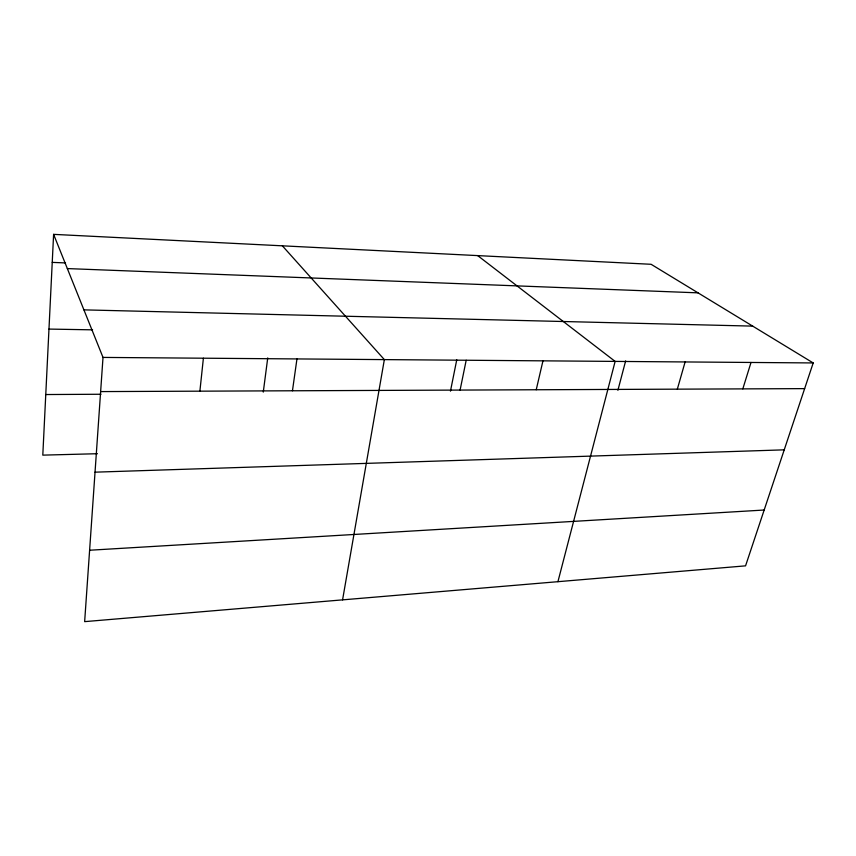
<?xml version="1.0" encoding="UTF-8"?>
<svg xmlns="http://www.w3.org/2000/svg" width="856" height="856" viewBox="0 0 856 856"><rect width="100%" height="100%" fill="white"/><g stroke="black" fill="none" stroke-linecap="round" stroke-linejoin="round"><path stroke-width="1.28" d="M53.607 234.362L103.009 357.423L84.648 621.638L745.555 565.848L813.2 362.944L651.106 264.29L53.607 234.362L42.8 455.135L97.445 453.712M199.887 391.171L203.396 358.204M263.274 392.101L267.735 357.915M292.452 390.785L296.957 358.932M342.571 599.863L384.355 359.606L282.373 245.822M450.459 391.149L456.762 359.777M460.089 390.079L466.188 360.248M536.231 389.758L542.961 360.836M557.93 581.684L615.132 361.403L477.68 255.602M617.893 390.315L625.64 360.922M677.331 389.159L685.11 361.949M742.815 388.881L751.012 362.463M89.613 550.237L764.162 510.026M95.037 472.17L784.235 449.839M45.764 394.541L100.976 394.252M100.633 391.588L804.64 388.624M103.009 357.423L813.2 362.944M48.974 329.079L92.587 329.838M83.92 309.872L752.692 326.115M67.346 268.581L698.025 292.848M52.237 262.385L65.527 262.92"/></g></svg>
